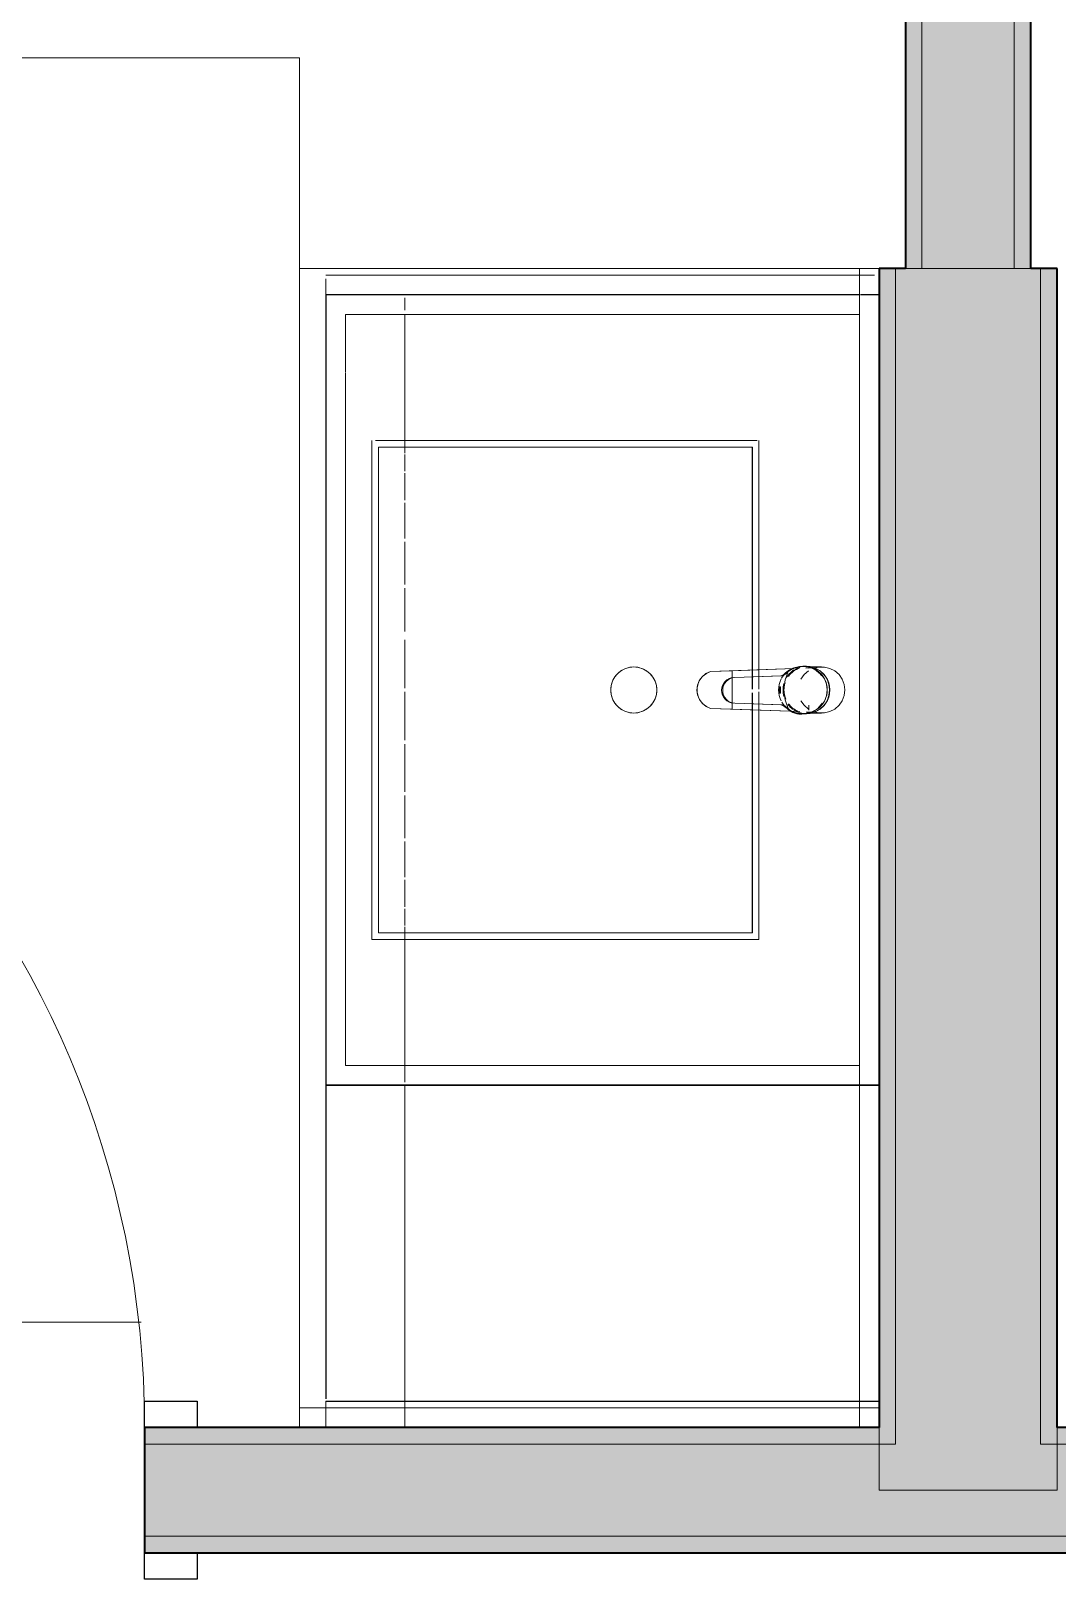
# Model space of a CAD drawing. Header units: inches. Extents: x 6 to 8416, y -388 to 6104.
# Drawn here: x 6071 to 6109.9, y 462.4 to 521.2 of the extents above; entities that cross this region are included whole.
import ezdxf

# ---------------------------------------------------------------- set-up
doc = ezdxf.new("R2010")
doc.units = ezdxf.units.IN
doc.header["$MEASUREMENT"] = 0
doc.linetypes.add('Hidden 1_16_', pattern=[36, 24, -12])
for name, color, linetype, lineweight in [('A-DOOR', 31, 'Continuous', 18), ('A-DOOR-FRAM', 31, 'Continuous', 25), ('A-GENM', 13, 'Continuous', 18), ('A-ROOM', 32, 'Continuous', 13), ('A-WALL', 113, 'Continuous', 25), ('A-WALL-PATT', 111, 'Continuous', 35), ('I-WALL', 2, 'Continuous', 25), ('P-SANR-FIXT', 6, 'Continuous', 18), ('Q-CASE', 31, 'Continuous', 18)]:
    doc.layers.add(name, color=color, linetype=linetype, lineweight=lineweight)

# ---------------------------------------------------------------- blocks, each defined once
blk = doc.blocks.new('Unit-Single-Flush-ICC ADA-AM - 36_ x 84_-NR _U-BE _ BED_-6492530-LEVEL 3 - PLAN Copy 1 Copy 1')
at = {"layer": 'A-DOOR'}
for p, q in [((16.25, -2.375), (18, -2.375)), ((16.25, -2.375), (16.25, -38.375)), ((18, -2.375), (18, -38.375)), ((16.25, -38.375), (18, -38.375))]:
    blk.add_line(p, q, dxfattribs=at)
at = {"layer": 'A-DOOR', "lineweight": 9}
blk.add_arc((18, -2.375), 36, 180, 270, dxfattribs=at)
at = {"layer": 'A-DOOR-FRAM'}
for p, q in [((-20, 2.375), (-20, 3.375)), ((-20, 3.375), (-18, 3.375)), ((-18, 3.375), (-18, 2.375)), ((18, 2.375), (18, 3.375)), ((18, 3.375), (20, 3.375)), ((20, 3.375), (20, 2.375)), ((-18, 2.375), (-20, 2.375)), ((20, 2.375), (18, 2.375)), ((-20, -2.375), (-18, -2.375)), ((-20, -3.375), (-20, -2.375)), ((-18, -2.375), (-18, -3.375)), ((18, -2.375), (20, -2.375)), ((18, -3.375), (18, -2.375)), ((20, -2.375), (20, -3.375)), ((-18, -3.375), (-20, -3.375)), ((20, -3.375), (18, -3.375))]:
    blk.add_line(p, q, dxfattribs=at)
at = {"layer": 'A-DOOR-FRAM', "lineweight": 18}
for p, q in [((-20, 3.375), (-18, 3.375)), ((-20, 3.375), (-20, 2.375)), ((-18, 3.375), (-18, 2.375)), ((18, 3.375), (20, 3.375)), ((18, 3.375), (18, 2.375)), ((20, 3.375), (20, 2.375)), ((-18, 2.375), (-20, 2.375)), ((20, 2.375), (18, 2.375)), ((-20, -3.375), (-20, -2.375)), ((-20, -2.375), (-18, -2.375)), ((-18, -3.375), (-18, -2.375)), ((18, -3.375), (18, -2.375)), ((18, -2.375), (20, -2.375)), ((20, -3.375), (20, -2.375)), ((-18, -3.375), (-20, -3.375)), ((20, -3.375), (18, -3.375))]:
    blk.add_line(p, q, dxfattribs=at)
blk = doc.blocks.new('GM BA Vanity-Single - Single Door _ Drawer-Lav Cab _ Apron-ICC ADA-AM - 12_ Drawer_30_ Lav Cab - Parallel-V770-LEVEL 3 - PLAN Copy 1 Copy 1')
at = {"layer": 'A-GENM'}
for p, q in [((0.75, 22), (0, 22)), ((0, 22), (0, 0)), ((0, 0.75), (0, 22)), ((0, 22), (0.75, 22)), ((0.75, 22), (0, 22)), ((0, 22), (0, 0.75)), ((0, 0.75), (0, 22)), ((0, 22), (0.75, 22)), ((0.75, 0), (0.75, 22)), ((0.75, 22), (0.75, 0.75)), ((44, 22), (0.75, 22)), ((0.75, 22), (44, 22)), ((44, 0.75), (44, 22)), ((44, 22), (44, 0.75)), ((18.781, 4.813), (18.781, 19)), ((18.781, 19), (37.219, 19)), ((37.219, 19), (18.781, 19)), ((18.781, 19), (18.781, 4.813)), ((37.219, 19), (37.219, 4.813)), ((37.219, 4.813), (37.219, 19)), ((27.246, 4.813), (18.781, 4.813)), ((18.781, 4.813), (27.246, 4.813)), ((27.475, 4.813), (27.246, 4.813)), ((27.246, 4.813), (27.475, 4.813)), ((27.886, 4.813), (27.475, 4.813)), ((27.475, 4.813), (27.886, 4.813)), ((28.499, 4.813), (28.031, 4.813)), ((28.031, 4.813), (28.499, 4.813)), ((28.754, 4.813), (28.499, 4.813)), ((28.499, 4.813), (28.754, 4.813)), ((37.219, 4.813), (28.754, 4.813)), ((28.754, 4.813), (37.219, 4.813)), ((0, 0), (0, 0.75)), ((44, 0.75), (0, 0.75)), ((0, 0.75), (0, 0)), ((0, 0), (0, 0.75)), ((0, 0.75), (0.698, 0.75)), ((0, 0.75), (0, 0)), ((0, 0), (0, 0.75)), ((0.75, 0.75), (0.75, 0)), ((0.75, 0.75), (44, 0.75)), ((44, 0), (44, 0.75)), ((44, 0.75), (44, 0)), ((44, 0), (44, 0.75)), ((44, 0.75), (44, 0)), ((0, 0), (0.75, 0)), ((0.75, 0), (0, 0)), ((0, 0), (44, 0)), ((0.698, 0), (0, 0)), ((0, 0), (0.698, 0)), ((0.698, 0), (0, 0)), ((44, 0), (0.75, 0)), ((0.75, 0), (44, 0)), ((44, 0), (0.75, 0))]:
    blk.add_line(p, q, dxfattribs=at)
blk = doc.blocks.new('CW BA Var LW - Double Doors _ Apron - AM - W x H x 21_ D - 5 1_2_ Apron-V771-LEVEL 3 - PLAN Copy 1 Copy 1')
at = {"layer": 'Q-CASE', "lineweight": 9}
for p, q in [((-11.262, 0.75), (-11.262, 21)), ((-11.262, 21), (-11.262, 0.75)), ((-11.262, 21), (18.738, 21)), ((-11.262, 21), (18.738, 21)), ((-11.262, 21), (18.738, 21)), ((18.738, 0.75), (18.738, 21)), ((18.738, 21), (18.738, 0.75)), ((-10.512, 0.75), (-10.512, 20.25)), ((-10.512, 20.25), (15.782, 20.25)), ((15.782, 20.25), (-10.512, 20.25)), ((-10.512, 20.25), (-10.512, 0.75)), ((15.799, 20.25), (17.988, 20.25)), ((17.988, 20.25), (15.799, 20.25)), ((17.988, 20.25), (17.988, 0.75)), ((17.988, 0.75), (17.988, 20.25)), ((-11.262, 0.75), (-11.262, 18)), ((-11.262, 18), (-11.262, 0.75)), ((-11.151, 18), (-5.709, 18)), ((-11.151, 18), (-5.709, 18)), ((-5.709, 18), (-5.481, 18)), ((-5.709, 18), (-5.481, 18)), ((-5.465, 18), (-5.25, 18)), ((-5.465, 18), (-5.25, 18)), ((-5.202, 18), (-4.568, 18)), ((-5.202, 18), (-4.568, 18)), ((-4.491, 18), (-3.47, 18)), ((-4.491, 18), (-3.47, 18)), ((-3.367, 18), (-2.01, 18)), ((-3.367, 18), (-2.01, 18)), ((-1.887, 18), (-0.262, 18)), ((-1.887, 18), (-0.262, 18)), ((-0.125, 18), (1.686, 18)), ((-0.125, 18), (1.686, 18)), ((1.838, 18), (3.664, 18)), ((1.838, 18), (3.664, 18)), ((3.811, 18), (5.638, 18)), ((3.811, 18), (5.638, 18)), ((5.958, 18), (7.6, 18)), ((5.958, 18), (7.6, 18)), ((7.738, 18), (9.362, 18)), ((7.738, 18), (9.362, 18)), ((9.486, 18), (10.842, 18)), ((9.486, 18), (10.842, 18)), ((10.945, 18), (11.966, 18)), ((10.945, 18), (11.966, 18)), ((12.044, 18), (12.677, 18)), ((12.044, 18), (12.677, 18)), ((12.725, 18), (12.94, 18)), ((12.725, 18), (12.94, 18)), ((12.956, 18), (13.185, 18)), ((12.956, 18), (13.185, 18)), ((13.185, 18), (17.988, 18)), ((13.185, 18), (17.988, 18)), ((18.16, 18), (18.627, 18)), ((18.16, 18), (18.627, 18)), ((18.738, 0.75), (18.738, 18)), ((18.738, 18), (18.738, 0.75)), ((-11.262, 0), (-11.262, 0.75)), ((-11.262, 0.75), (-11.262, 0)), ((-11.262, 0), (-11.262, 0.75)), ((-11.262, 0.75), (-11.262, 0)), ((15.799, 0.75), (-10.512, 0.75)), ((-10.512, 0.75), (15.799, 0.75)), ((17.988, 0.75), (15.808, 0.75)), ((15.808, 0.75), (17.988, 0.75)), ((18.738, 0), (18.738, 0.71)), ((18.738, 0.71), (18.738, 0)), ((18.738, 0), (18.738, 0.71)), ((18.738, 0.71), (18.738, 0)), ((18.738, 0), (-11.262, 0)), ((-11.262, 0), (18.738, 0)), ((18.738, 0), (-11.262, 0)), ((-11.262, 0), (18.738, 0))]:
    blk.add_line(p, q, dxfattribs=at)
at = {"layer": 'Q-CASE', "lineweight": 25}
for p, q in [((18.738, 21), (-11.262, 21)), ((-11.262, 21), (-11.262, 0.75)), ((18.738, 0.75), (18.738, 21)), ((-11.262, 0.75), (-11.262, 0)), ((18.738, 0), (18.738, 0.71)), ((-11.262, 0), (18.738, 0))]:
    blk.add_line(p, q, dxfattribs=at)
blk = doc.blocks.new('CW Var Filler - Toe Kick - AM - W x H x 21_ D-V662-LEVEL 3 - PLAN Copy 1 Copy 1')
at = {"layer": 'Q-CASE', "lineweight": 9}
for p, q in [((18.488, 21.004), (19.238, 21.004)), ((18.488, 21.004), (19.238, 21.004)), ((19.238, 21.004), (19.488, 21.004)), ((19.238, 21.004), (19.488, 21.004)), ((18.488, 18.004), (19.238, 18.004)), ((19.238, 18.004), (19.488, 18.004))]:
    blk.add_line(p, q, dxfattribs=at)
blk = doc.blocks.new('CW BA Var LW - Single Door _ Drawer - AM - W x H x 21_ D - 5 1_2_ Top Drawer-V772-LEVEL 3 - PLAN Copy 1 Copy 1')
at = {"layer": 'Q-CASE', "lineweight": 9}
for p, q in [((6.738, 0.75), (6.738, 21)), ((6.738, 21), (6.738, 0.75)), ((6.83, 21), (18.738, 21)), ((6.83, 21), (18.738, 21)), ((6.83, 21), (18.738, 21)), ((18.738, 0.75), (18.738, 21)), ((18.738, 21), (18.738, 0.75)), ((6.738, 0.75), (6.738, 18)), ((6.738, 18), (6.738, 0.75)), ((6.738, 18), (18.738, 18)), ((6.738, 18), (18.738, 18)), ((18.738, 0.75), (18.738, 18)), ((18.738, 18), (18.738, 0.75)), ((6.738, 0), (6.738, 0.75)), ((6.738, 0.75), (6.738, 0)), ((6.738, 0), (6.738, 0.75)), ((6.738, 0.75), (6.738, 0)), ((18.738, 0), (18.738, 0.75)), ((18.738, 0.75), (18.738, 0)), ((18.738, 0), (18.738, 0.75)), ((18.738, 0.75), (18.738, 0)), ((18.738, 0), (6.738, 0)), ((6.738, 0), (18.738, 0)), ((18.738, 0), (6.738, 0)), ((6.738, 0), (18.738, 0))]:
    blk.add_line(p, q, dxfattribs=at)
at = {"layer": 'Q-CASE', "lineweight": 25}
for p, q in [((6.738, 21), (6.738, 0.75)), ((18.738, 21), (6.83, 21)), ((18.738, 0.75), (18.738, 21)), ((6.738, 0.75), (6.738, 0)), ((18.738, 0), (18.738, 0.75)), ((6.738, 0), (18.738, 0))]:
    blk.add_line(p, q, dxfattribs=at)
blk = doc.blocks.new('z Nested-Lav Basin-Rectangular - Rectangular-V663-LEVEL 3 - PLAN Copy 1 Copy 1')
at = {"layer": 'P-SANR-FIXT', "lineweight": 9}
for p, q in [((-9.469, 7.301), (9.469, 7.301)), ((-9.231, 7.301), (-9.469, 7.301)), ((-9.469, 7.301), (-9.469, -7.387)), ((-8.531, 7.301), (-9.231, 7.301)), ((-7.403, 7.301), (-8.531, 7.301)), ((-5.904, 7.301), (-7.403, 7.301)), ((-4.108, 7.301), (-5.904, 7.301)), ((-2.107, 7.301), (-4.108, 7.301)), ((0, 7.301), (-2.107, 7.301)), ((2.107, 7.301), (0, 7.301)), ((4.108, 7.301), (2.107, 7.301)), ((5.904, 7.301), (4.108, 7.301)), ((7.403, 7.301), (5.904, 7.301)), ((8.531, 7.301), (7.403, 7.301)), ((9.231, 7.301), (8.531, 7.301)), ((9.469, 7.301), (9.231, 7.301)), ((9.469, -7.314), (9.469, 7.162)), ((-9.219, -7.137), (-9.219, 7.051)), ((-9.219, 7.051), (9.219, 7.051)), ((-9.219, 7.051), (-8.988, 7.051)), ((-8.988, 7.051), (-8.306, 7.051)), ((-8.306, 7.051), (-7.208, 7.051)), ((-7.208, 7.051), (-5.748, 7.051)), ((-5.748, 7.051), (-4, 7.051)), ((-4, 7.051), (-2.051, 7.051)), ((-2.051, 7.051), (0, 7.051)), ((0, 7.051), (2.051, 7.051)), ((2.051, 7.051), (4, 7.051)), ((4, 7.051), (5.748, 7.051)), ((5.748, 7.051), (7.208, 7.051)), ((7.208, 7.051), (8.306, 7.051)), ((8.306, 7.051), (8.988, 7.051)), ((8.988, 7.051), (9.219, 7.051)), ((9.219, 7.051), (9.219, -7.137)), ((-9.469, -7.387), (-9.231, -7.387)), ((-0.764, -7.387), (-9.469, -7.387)), ((-9.231, -7.387), (-8.531, -7.387)), ((-0.754, -7.137), (-9.219, -7.137)), ((-8.988, -7.137), (-9.219, -7.137)), ((-8.306, -7.137), (-8.988, -7.137)), ((-8.531, -7.387), (-7.403, -7.387)), ((-7.208, -7.137), (-8.306, -7.137)), ((-7.403, -7.387), (-5.904, -7.387)), ((-5.748, -7.137), (-7.208, -7.137)), ((-5.904, -7.387), (-4.108, -7.387)), ((-4, -7.137), (-5.748, -7.137)), ((-4.108, -7.387), (-2.107, -7.387)), ((-2.051, -7.137), (-4, -7.137)), ((-2.107, -7.387), (-0.768, -7.387)), ((-0.759, -7.137), (-2.051, -7.137)), ((-0.768, -7.387), (-0.537, -7.387)), ((-0.534, -7.387), (-0.764, -7.387)), ((-0.528, -7.137), (-0.759, -7.137)), ((-0.525, -7.137), (-0.754, -7.137)), ((-0.537, -7.387), (-0.073, -7.387)), ((-0.073, -7.387), (-0.534, -7.387)), ((-0.114, -7.137), (-0.528, -7.137)), ((-0.114, -7.137), (-0.525, -7.137)), ((0.499, -7.137), (0.031, -7.137)), ((0.501, -7.137), (0.031, -7.137)), ((0.032, -7.387), (0.51, -7.387)), ((0.508, -7.387), (0.032, -7.387)), ((0.754, -7.137), (0.499, -7.137)), ((0.759, -7.137), (0.501, -7.137)), ((0.764, -7.387), (0.508, -7.387)), ((0.51, -7.387), (0.768, -7.387)), ((9.219, -7.137), (0.754, -7.137)), ((2.051, -7.137), (0.759, -7.137)), ((9.469, -7.387), (0.764, -7.387)), ((0.768, -7.387), (2.107, -7.387)), ((4, -7.137), (2.051, -7.137)), ((2.107, -7.387), (4.108, -7.387)), ((5.748, -7.137), (4, -7.137)), ((4.108, -7.387), (5.904, -7.387)), ((7.208, -7.137), (5.748, -7.137)), ((5.904, -7.387), (7.403, -7.387)), ((8.306, -7.137), (7.208, -7.137)), ((7.403, -7.387), (8.531, -7.387)), ((8.988, -7.137), (8.306, -7.137)), ((8.531, -7.387), (9.231, -7.387)), ((9.219, -7.137), (8.988, -7.137)), ((9.231, -7.387), (9.469, -7.387))]:
    blk.add_line(p, q, dxfattribs=at)
at = {"layer": 'P-SANR-FIXT'}
blk.add_circle((0, -2.637), 0.875, dxfattribs=at)
at = {"layer": 'P-SANR-FIXT', "lineweight": 9}
for points in [[(-0.875, -2.637), (-0.875, -2.535), (-0.839, -2.331), (-0.684, -2.062), (-0.447, -1.863), (-0.155, -1.757), (0.155, -1.757), (0.447, -1.863), (0.684, -2.063), (0.839, -2.331), (0.875, -2.535), (0.875, -2.637)], [(0.152, -1.775), (0.052, -1.757), (-0.052, -1.757), (-0.152, -1.775)], [(-0.822, -2.337), (-0.857, -2.433), (-0.875, -2.535), (-0.875, -2.637)], [(-0.67, -2.074), (-0.736, -2.152), (-0.787, -2.242), (-0.822, -2.337)], [(-0.438, -1.879), (-0.526, -1.93), (-0.605, -1.996), (-0.67, -2.074)], [(-0.152, -1.775), (-0.252, -1.793), (-0.349, -1.828), (-0.438, -1.879)], [(0.438, -1.879), (0.349, -1.828), (0.252, -1.793), (0.152, -1.775)], [(0.67, -2.074), (0.605, -1.996), (0.526, -1.93), (0.438, -1.879)], [(0.822, -2.337), (0.787, -2.242), (0.736, -2.152), (0.67, -2.074)], [(0.875, -2.637), (0.875, -2.535), (0.857, -2.433), (0.822, -2.337)], [(-0.875, -2.637), (-0.875, -2.738), (-0.857, -2.84), (-0.822, -2.936)], [(0.875, -2.637), (0.875, -2.738), (0.839, -2.942), (0.684, -3.21), (0.447, -3.41), (0.155, -3.516), (-0.155, -3.516), (-0.447, -3.41), (-0.684, -3.211), (-0.839, -2.942), (-0.875, -2.738), (-0.875, -2.637)], [(-0.822, -2.936), (-0.787, -3.032), (-0.736, -3.121), (-0.67, -3.199)], [(0.67, -3.199), (0.736, -3.121), (0.787, -3.031), (0.822, -2.936)], [(0.822, -2.936), (0.857, -2.84), (0.875, -2.738), (0.875, -2.637)], [(-0.67, -3.199), (-0.605, -3.277), (-0.526, -3.343), (-0.438, -3.394)], [(-0.438, -3.394), (-0.349, -3.445), (-0.252, -3.481), (-0.152, -3.498)], [(-0.152, -3.498), (-0.052, -3.516), (0.052, -3.516), (0.152, -3.498)], [(0.152, -3.498), (0.252, -3.481), (0.349, -3.445), (0.438, -3.394)], [(0.438, -3.394), (0.526, -3.343), (0.605, -3.277), (0.67, -3.199)]]:
    blk.add_open_spline(points, degree=3, dxfattribs=at)
blk = doc.blocks.new('z Nested-Faucet-BA-Sngl Handle - Faucet-V664-LEVEL 3 - PLAN Copy 1 Copy 1')
at = {"layer": 'P-SANR-FIXT'}
for p, q in [((-0.697, 2.584), (-0.82, -0.808)), ((-0.727, 1.767), (-0.697, 2.584)), ((0.812, -0.587), (0.697, 2.591)), ((0.697, 2.591), (0.727, 1.767)), ((-0.82, -0.808), (-0.727, 1.767)), ((0.727, 1.767), (-0.727, 1.767)), ((0.727, 1.767), (0.812, -0.587)), ((-0.5, 1.664), (-0.567, -0.126)), ((-0.567, -0.085), (-0.502, 1.664)), ((0.538, -0.119), (0.476, 1.663)), ((0.477, 1.663), (0.538, -0.078)), ((-0.567, -0.126), (-0.567, -0.085)), ((-0.118, -0.019), (-0.118, -0.06)), ((0.118, -0.019), (-0.118, -0.019)), ((0.118, -0.019), (-0.118, -0.019)), ((0.118, -0.06), (0.118, -0.019)), ((0.538, -0.119), (0.538, -0.078)), ((0.608, -0.267), (0.608, -0.226)), ((-0.913, -0.806), (-0.913, -0.847)), ((-0.904, -0.911), (-0.904, -1.059)), ((-0.901, -0.993), (-0.904, -1.059)), ((-0.904, -1.059), (-0.892, -1.197)), ((-0.878, -1.072), (-0.878, -1.628)), ((-0.837, -1.058), (-0.837, -1.146)), ((-0.829, -1.058), (-0.837, -1.058)), ((-0.837, -1.058), (-0.829, -1.058)), ((-0.837, -1.146), (-0.837, -1.3)), ((-0.57, -1.146), (-0.772, -1.146)), ((-0.582, -0.966), (-0.723, -1.126)), ((-0.408, -0.845), (-0.582, -0.966)), ((0.582, -0.966), (0.408, -0.845)), ((0.723, -1.126), (0.582, -0.966)), ((0.835, -1.214), (0.828, -1.029)), ((0.832, -1.146), (0.836, -1.232)), ((0.878, -1.628), (0.878, -1.072)), ((0.89, -0.966), (0.89, -0.926)), ((0.892, -1.197), (0.904, -1.059)), ((0.904, -1.059), (0.901, -0.993)), ((0.904, -1.059), (0.904, -0.911)), ((-0.73, -1.571), (-0.586, -1.721)), ((0.85, -1.232), (0.836, -1.232)), ((0.836, -1.232), (0.85, -1.232)), ((0.85, -1.3), (0.85, -1.232)), ((0.85, -1.232), (0.85, -1.3))]:
    blk.add_line(p, q, dxfattribs=at)
at = {"layer": 'P-SANR-FIXT', "flags": 128}
for points in [[(0.697, 2.591), (0.62, 2.76), (0.503, 2.903), (0.353, 3.013), (0.181, 3.081), (-0.003, 3.103), (-0.187, 3.079), (-0.358, 3.009), (-0.506, 2.898), (-0.622, 2.753), (-0.697, 2.584)], [(-0.53, 2.874), (-0.401, 2.982), (-0.251, 3.059), (-0.087, 3.098), (0.081, 3.099), (0.246, 3.061), (0.397, 2.987), (0.527, 2.879)], [(-0.697, 2.584), (-0.63, 2.738), (-0.53, 2.874)], [(0.527, 2.879), (0.628, 2.745), (0.697, 2.591)], [(0, -1.844), (-0.217, -1.816), (-0.421, -1.736), (-0.601, -1.607), (-0.745, -1.438), (-0.846, -1.238), (-0.898, -1.019), (-0.897, -0.793), (-0.843, -0.574), (-0.74, -0.375)], [(-0.74, -0.375), (-0.375, -0.243), (0, -0.193)], [(0, -0.193), (0.38, -0.244), (0.74, -0.375)], [(0.74, -0.375), (0.843, -0.574), (0.897, -0.793), (0.898, -1.019), (0.846, -1.238), (0.745, -1.438), (0.601, -1.607), (0.421, -1.736), (0.217, -1.816), (0, -1.844)], [(-0.892, -1.197), (-0.834, -1.393), (-0.73, -1.571)], [(-0.83, -1.338), (-0.872, -1.522), (-0.872, -1.735), (-0.821, -1.942), (-0.723, -2.131), (-0.582, -2.291), (-0.408, -2.412), (-0.21, -2.488), (0, -2.513)], [(-0.586, -1.721), (-0.41, -1.834), (-0.211, -1.905), (0, -1.929)], [(0, -1.929), (0.211, -1.905), (0.41, -1.834), (0.586, -1.721), (0.73, -1.571), (0.834, -1.393), (0.892, -1.197)], [(0, -2.513), (0.21, -2.488), (0.408, -2.412), (0.582, -2.291), (0.723, -2.131), (0.821, -1.942), (0.872, -1.735), (0.872, -1.522), (0.83, -1.338)]]:
    blk.add_lwpolyline(points, dxfattribs=at)
at = {"layer": 'P-SANR-FIXT'}
for centre, major_axis, ratio, start_param, end_param in [((-0.012, 1.687), (0.488, 0), 0.981627, 0.034194, 3.105026), ((-0.012, 1.647), (0.488, 0), 0.981627, 0.034194, 3.105026), ((0, -0.89), (0.904, 0), 0.992546, 1.570796, 2.050618), ((0, -0.89), (0.904, 0), 0.992546, 1.090975, 1.570796), ((-0.322, -0.785), (0.591, 0), 0.981627, 2.568497, 3.104199), ((-0.322, -0.826), (0.591, 0), 0.981627, 2.568497, 3.104199), ((0, -1.061), (0.904, 0), 0.992546, 2.567292, 3.065539), ((0.566, -1.388), (1.648, 0), 0.981627, 2.4228, 2.568497), ((0.566, -1.348), (1.648, 0), 0.981627, 2.495649, 2.568497), ((0, -1.072), (0.878, 0), 0.992546, 2.207473, 2.732128), ((0, -1.072), (0.878, 0), 0.992546, 2.207473, 2.732128), ((0.566, -1.348), (1.648, 0), 0.981627, 2.4228, 2.495649), ((0, -1.061), (0.904, 0), 0.992546, 2.222877, 2.532851), ((0, -0.89), (0.904, 0), 0.992546, 2.103114, 2.530439), ((-1.05, 0.04), (0.5, 0), 0.981627, 5.564393, 6.024593), ((-1.05, 0), (0.5, 0), 0.981627, 5.564393, 5.880213), ((-1.05, 0), (0.5, 0), 0.981627, 5.880213, 6.024593), ((0, -1.072), (0.878, 0), 0.992546, 1.580388, 1.97866), ((0, -1.072), (0.878, 0), 0.992546, 1.580388, 1.97866), ((0, -1.061), (-0.904, 0), 0.992546, 4.712389, 4.982668), ((0, -1.061), (0.904, 0), 0.992546, 1.297215, 1.570796), ((0, -1.072), (0.878, 0), 0.992546, 1.261267, 1.561205), ((0, -1.072), (0.878, 0), 0.992546, 1.261267, 1.561205), ((0, -1.061), (0.904, 0), 0.992546, 0.574301, 1.072549), ((0, -0.89), (0.904, 0), 0.992546, 0.611154, 1.048209), ((0, -1.072), (0.878, 0), 0.992546, 0.314159, 0.942478), ((0, -1.072), (0.878, 0), 0.992546, 0.314159, 0.942478), ((1.193, 0.131), (0.689, 0), 0.981627, 3.457004, 3.698846), ((1.193, 0.091), (0.689, 0), 0.981627, 3.457004, 3.574523), ((1.193, 0.091), (0.689, 0), 0.981627, 3.574523, 3.698846), ((0.057, -0.818), (0.817, 0), 0.981627, 0.28636, 0.830651), ((0.057, -0.859), (0.817, 0), 0.981627, 0.28636, 0.830651), ((0.254, -0.847), (1.168, 0), 0.981627, 3.104199, 3.617494), ((0.254, -0.806), (1.168, 0), 0.981627, 3.104199, 3.319048), ((0.011, -0.98), (0.879, 0), 0.981627, 5.349276, 6.241172), ((0, -1.061), (0.904, 0), 0.992546, 0.29608, 0.522446), ((-0.314, -0.926), (1.204, 0), 0.981627, 0.122173, 0.28636), ((-0.314, -0.966), (1.204, 0), 0.981627, 6.241172, 6.569545), ((0, -1.072), (0.878, 0), 0.992546, 6.116775, 6.335526), ((-0.314, -0.926), (1.204, 0), 0.981627, 0, 0.122173), ((-0.314, -0.926), (-1.204, 0), 0.981627, 3.099579, 3.141593), ((0, -1.072), (0.878, 0), 0.992546, 3.455752, 4.712389), ((0, -1.072), (0.878, 0), 0.992546, 3.455752, 4.712389), ((0.006, -0.973), (0.888, 0), 0.981627, 3.617494, 5.349276), ((0.006, -0.932), (0.888, 0), 0.981627, 3.864891, 4.112289), ((0, -1.072), (0.878, 0), 0.992546, 4.712389, 5.969026), ((0, -1.072), (-0.878, 0), 0.992546, 1.570796, 2.827433), ((0.011, -0.939), (0.879, 0), 0.981627, 5.349276, 5.57225), ((0.011, -0.939), (0.879, 0), 0.981627, 5.57225, 5.795224)]:
    blk.add_ellipse(centre, major_axis=major_axis, ratio=ratio, start_param=start_param, end_param=end_param, dxfattribs=at)
for points, knots in [([(0, -0.038), (-0.018, -0.038), (-0.044, -0.039), (-0.075, -0.044), (-0.096, -0.049), (-0.114, -0.055), (-0.118, -0.058), (-0.118, -0.06)], [0, 0, 0, 0, 0.285714, 0.428571, 0.571429, 0.785714, 1, 1, 1, 1]), ([(-0.118, -0.06), (-0.118, -0.062), (-0.112, -0.065), (-0.093, -0.066), (-0.071, -0.067), (-0.04, -0.067), (-0.013, -0.067), (0, -0.067)], [0, 0, 0, 0, 0.285714, 0.428571, 0.571429, 0.785714, 1, 1, 1, 1]), ([(0.118, -0.06), (0.118, -0.058), (0.11, -0.053), (0.079, -0.044), (0.04, -0.039), (0.014, -0.038), (0, -0.038)], [0, 0, 0, 0, 0.285714, 0.571429, 0.785714, 1, 1, 1, 1]), ([(0, -0.067), (0.018, -0.067), (0.044, -0.067), (0.074, -0.067), (0.096, -0.066), (0.114, -0.064), (0.118, -0.062), (0.118, -0.06)], [0, 0, 0, 0, 0.285714, 0.428571, 0.571429, 0.785714, 1, 1, 1, 1])]:
    blk.add_open_spline(points, degree=3, knots=knots, dxfattribs=at)
blk = doc.blocks.new('CW Var Filler - AM - W x H x 21_ D-V773-LEVEL 3 - PLAN Copy 1 Copy 1')
at = {"layer": 'Q-CASE', "lineweight": 9}
for p, q in [((18.613, 21.004), (19.22, 21.004)), ((18.613, 21.004), (19.22, 21.004)), ((18.613, 0.75), (18.613, 21)), ((18.613, 21), (18.613, 18)), ((18.613, 21), (19.218, 21)), ((18.613, 21), (19.218, 21)), ((19.363, 21), (19.363, 0.75)), ((19.363, 21), (19.363, 0.75)), ((18.613, 18), (18.613, 0.75)), ((18.613, 0), (18.613, 0.71)), ((18.613, 0.71), (18.613, 0)), ((19.363, 0.75), (19.363, 0.177)), ((19.363, 0.75), (19.363, 0.177)), ((19.363, 0), (18.613, 0)), ((18.613, 0), (19.363, 0))]:
    blk.add_line(p, q, dxfattribs=at)
blk = doc.blocks.new('z Nested-Clearance-Plumbing-AM - Clearance-2223592-LEVEL 3 - PLAN Copy 1 Copy 1')
at = {"layer": 'A-GENM', "linetype": 'Hidden 1_16_', "lineweight": 9}
for p, q in [((15, 48), (-15, 48)), ((-15, 48), (-15, 0)), ((15, 0), (15, 48)), ((-15, 0), (15, 0))]:
    blk.add_line(p, q, dxfattribs=at)

msp = doc.modelspace()

# ---------------------------------------------------------------- hatches: boundary and pattern name
at = {"layer": 'A-WALL-PATT', "lineweight": 25, "transparency": 33554560}
for points in [[(6104.79033733, 512.18577679), (6104.79033733, 623.31077679), (6104.16533733, 623.31077679), (6104.16533733, 512.18577679)], [(6109.29033733, 468.18577679), (6109.91533733, 468.18577679), (6109.91533733, 512.18577679), (6109.29033733, 512.18577679), (6109.29033733, 468.88381081)]]:
    msp.add_hatch(color=10, dxfattribs=at).paths.add_polyline_path(points)
at = {"layer": 'A-WALL-PATT', "transparency": 33554560}
for points in [[(6108.91533733, 512.18577679), (6108.91533733, 623.31077679), (6108.29033733, 623.31077679), (6108.29033733, 512.18577679)], [(6103.16533733, 468.18577679), (6103.79033733, 468.18577679), (6103.79033733, 512.18577679), (6103.16533733, 512.18577679), (6103.16533733, 468.88381081)]]:
    msp.add_hatch(color=10, dxfattribs=at).paths.add_polyline_path(points)
at = {"layer": 'A-WALL-PATT', "lineweight": 25, "transparency": 33554560}
h = msp.add_hatch(color=10, dxfattribs=at)
h.paths.add_polyline_path([(6198.11303685, 467.56077679), (6208.79033733, 467.56077679), (6208.79033733, 468.18577679), (6183.54033733, 468.18577679), (6183.54033733, 467.56077679)])
h.paths.add_polyline_path([(6180.04033733, 467.56077679), (6180.04033733, 468.18577679), (6172.91533733, 468.18577679), (6172.91533733, 467.56077679)])
h.paths.add_polyline_path([(6130.62803685, 467.56077679), (6136.91533733, 467.56077679), (6136.91533733, 468.18577679), (6109.29033733, 468.18577679), (6109.29033733, 467.56077679)])
h.paths.add_polyline_path([(6096.88553685, 467.56077679), (6103.79033733, 467.56077679), (6103.79033733, 468.18577679), (6075.29033733, 468.18577679), (6075.29033733, 467.56077679)])
h.paths.add_polyline_path([(6039.29033733, 467.56077679), (6039.29033733, 468.18577679), (6031.04033733, 468.18577679), (6031.04033733, 467.56077679)])
h.paths.add_polyline_path([(6027.54033733, 467.56077679), (6027.54033733, 468.18577679), (6004.91533733, 468.18577679), (6004.91533733, 467.56077679)])
at = {"layer": 'A-WALL-PATT', "transparency": 33554560}
h = msp.add_hatch(color=10, dxfattribs=at)
h.paths.add_polyline_path([(6198.11303685, 463.43577679), (6212.91533733, 463.43577679), (6212.91533733, 464.06077679), (6172.91533733, 464.06077679), (6172.91533733, 463.43577679)])
h.paths.add_polyline_path([(6136.91533733, 463.43577679), (6136.91533733, 464.06077679), (6075.29033733, 464.06077679), (6075.29033733, 463.43577679), (6130.62803685, 463.43577679)])
h.paths.add_polyline_path([(6035.66533733, 463.43577679), (6039.29033733, 463.43577679), (6039.29033733, 464.06077679), (6035.04033733, 464.06077679), (6035.04033733, 463.43577679)])
h.paths.add_polyline_path([(6030.91533733, 463.43577679), (6031.54033733, 463.43577679), (6031.54033733, 464.06077679), (6004.91533733, 464.06077679), (6004.91533733, 463.43577679), (6029.40053685, 463.43577679)])
at = {"layer": 'I-WALL', "transparency": 33554560}
for points in [[(6108.29033733, 512.18577679), (6108.29033733, 623.31077679), (6104.79033733, 623.31077679), (6104.79033733, 512.18577679)], [(6109.29033733, 467.56077679), (6109.29033733, 512.18577679), (6103.79033733, 512.18577679), (6103.79033733, 467.56077679)]]:
    msp.add_hatch(color=10, dxfattribs=at).paths.add_polyline_path(points)
h = msp.add_hatch(color=10, dxfattribs=at)
h.paths.add_polyline_path([(6212.29033733, 464.06077679), (6212.29033733, 467.56077679), (6172.91533733, 467.56077679), (6172.91533733, 464.06077679), (6198.11303685, 464.06077679)])
h.paths.add_polyline_path([(6130.62803685, 464.06077679), (6136.91533733, 464.06077679), (6136.91533733, 467.56077679), (6075.29033733, 467.56077679), (6075.29033733, 464.06077679), (6096.88553685, 464.06077679)])
h.paths.add_polyline_path([(6035.04033733, 464.06077679), (6039.29033733, 464.06077679), (6039.29033733, 467.56077679), (6004.91533733, 467.56077679), (6004.91533733, 464.06077679), (6031.54033733, 464.06077679)])

# ---------------------------------------------------------------- linework, layer by layer
at = {"layer": 'A-ROOM', "lineweight": 9, "flags": 128}
msp.add_lwpolyline([(6109.91533733, 465.81077679), (6103.16533733, 465.81077679), (6103.16533733, 512.18577679), (6109.91533733, 512.18577679)], close=True, dxfattribs=at)
at = {"layer": 'A-WALL', "lineweight": 9}
for p, q in [((6104.79033733, 512.18577679), (6104.79033733, 623.31077679)), ((6108.29033733, 512.18577679), (6108.29033733, 623.31077679)), ((6103.79033733, 512.18577679), (6103.79033733, 467.56077679)), ((6104.16533733, 512.18577679), (6104.79033733, 512.18577679)), ((6108.29033733, 512.18577679), (6108.91533733, 512.18577679)), ((6109.29033733, 512.18577679), (6109.29033733, 467.56077679)), ((6075.29033733, 467.56077679), (6103.79033733, 467.56077679)), ((6109.29033733, 467.56077679), (6136.91533733, 467.56077679)), ((6075.29033733, 464.06077679), (6136.91533733, 464.06077679))]:
    msp.add_line(p, q, dxfattribs=at)
at = {"layer": 'I-WALL', "lineweight": 35}
for p, q in [((6104.16533733, 623.31077679), (6104.16533733, 512.18577679)), ((6108.91533733, 512.18577679), (6108.91533733, 623.31077679)), ((6104.16533733, 512.18577679), (6103.16533733, 512.18577679)), ((6103.16533733, 512.18577679), (6103.16533733, 468.18577679)), ((6109.91533733, 512.18577679), (6108.91533733, 512.18577679)), ((6109.91533733, 468.18577679), (6109.91533733, 512.18577679)), ((6103.16533733, 468.18577679), (6075.29033733, 468.18577679)), ((6075.29033733, 468.18577679), (6075.29033733, 463.43577679)), ((6136.91533733, 468.18577679), (6109.91533733, 468.18577679)), ((6075.29033733, 463.43577679), (6136.91533733, 463.43577679))]:
    msp.add_line(p, q, dxfattribs=at)

# ---------------------------------------------------------------- block references
at = {"layer": 'A-DOOR', "rotation": 180}
msp.add_blockref('Unit-Single-Flush-ICC ADA-AM - 36_ x 84_-NR _U-BE _ BED_-6492530-LEVEL 3 - PLAN Copy 1 Copy 1', (6057.29033733, 465.81077679), dxfattribs=at)
at = {"layer": 'A-GENM', "linetype": 'Hidden 1_16_', "lineweight": 9}
msp.add_blockref('z Nested-Clearance-Plumbing-AM - Clearance-2223592-LEVEL 3 - PLAN Copy 1 Copy 1', (6066.16533733, 472.18577679), dxfattribs=at)
at = {"layer": 'A-GENM', "rotation": 89.99999999999915}
msp.add_blockref('GM BA Vanity-Single - Single Door _ Drawer-Lav Cab _ Apron-ICC ADA-AM - 12_ Drawer_30_ Lav Cab - Parallel-V770-LEVEL 3 - PLAN Copy 1 Copy 1', (6103.16533733, 468.18577679), dxfattribs=at)
at = {"layer": 'P-SANR-FIXT', "rotation": 89.99999999999933}
for name, p in [('z Nested-Lav Basin-Rectangular - Rectangular-V663-LEVEL 3 - PLAN Copy 1 Copy 1', (6091.21626445, 496.18577679)), ('z Nested-Faucet-BA-Sngl Handle - Faucet-V664-LEVEL 3 - PLAN Copy 1 Copy 1', (6099.35283733, 496.18577679))]:
    msp.add_blockref(name, p, dxfattribs=at)
at = {"layer": 'Q-CASE', "rotation": 89.99999999999915}
for name, p in [('CW Var Filler - AM - W x H x 21_ D-V773-LEVEL 3 - PLAN Copy 1 Copy 1', (6103.16533733, 492.57307187)), ('CW BA Var LW - Double Doors _ Apron - AM - W x H x 21_ D - 5 1_2_ Apron-V771-LEVEL 3 - PLAN Copy 1 Copy 1', (6103.16533733, 492.44807187)), ('CW BA Var LW - Single Door _ Drawer - AM - W x H x 21_ D - 5 1_2_ Top Drawer-V772-LEVEL 3 - PLAN Copy 1 Copy 1', (6103.16533733, 462.44807187)), ('CW Var Filler - Toe Kick - AM - W x H x 21_ D-V662-LEVEL 3 - PLAN Copy 1 Copy 1', (6103.16533733, 449.69807187))]:
    msp.add_blockref(name, p, dxfattribs=at)

doc.saveas('drawing.dxf')
